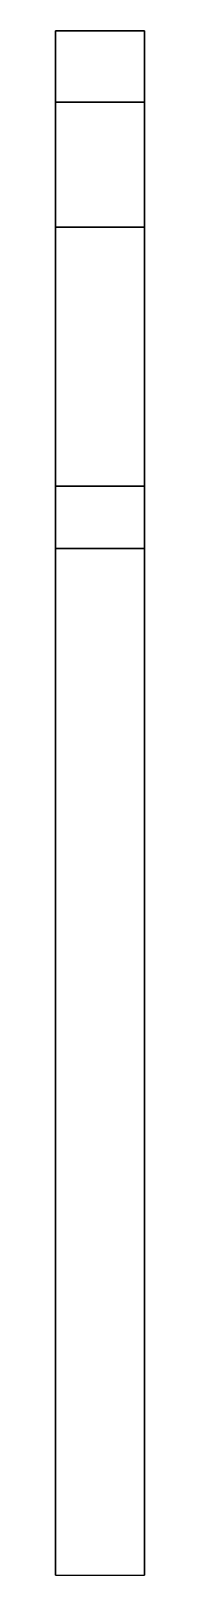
# Model space of a CAD drawing. Extents: x -0.05 to 0.05, y -0.22 to 1.51.
import ezdxf

# ---------------------------------------------------------------- set-up
doc = ezdxf.new("R2010")
doc.units = 0
doc.layers.add('SLEEVE', color=5, linetype='CONTINUOUS')

msp = doc.modelspace()

# ---------------------------------------------------------------- linework, layer by layer
at = {"layer": 'SLEEVE'}
for points in [[(-0.05, 1.51, 0.24), (-0.05, 1.43, 0.33), (0.05, 1.43, 0.33), (0.05, 1.51, 0.24)], [(-0.05, 1.51, 0.11), (-0.05, 1.43, 0.11), (-0.05, 1.43, 0.33), (-0.05, 1.51, 0.24)], [(0.05, 1.51, 0.24), (0.05, 1.51, 0.11), (-0.05, 1.51, 0.11), (-0.05, 1.51, 0.24)], [(0.05, 1.43, 0.33), (0.05, 1.43, 0.11), (0.05, 1.51, 0.11), (0.05, 1.51, 0.24)], [(-0.05, 1.43, 0.33), (-0.05, 1.29, 0.33), (0.05, 1.29, 0.33), (0.05, 1.43, 0.33)], [(-0.05, 1.43, 0.11), (-0.05, 1.29, 0.11), (-0.05, 1.29, 0.33), (-0.05, 1.43, 0.33)], [(0.05, 1.29, 0.33), (0.05, 1.29, 0.11), (0.05, 1.43, 0.11), (0.05, 1.43, 0.33)], [(-0.05, 1.29, 0.33), (-0.05, 1.29, 0.31), (0.05, 1.29, 0.31), (0.05, 1.29, 0.33)], [(-0.05, 1.29, 0.11), (-0.05, 1, 0.11), (-0.05, 1, 0.31), (-0.05, 1.29, 0.31)], [(-0.05, 1.29, 0.31), (-0.05, 1, 0.31), (0.05, 1, 0.31), (0.05, 1.29, 0.31)], [(0.05, 1, 0.31), (0.05, 1, 0.11), (0.05, 1.29, 0.11), (0.05, 1.29, 0.31)], [(-0.05, 1, 0.31), (-0.05, 0.93, 0.24), (0.05, 0.93, 0.24), (0.05, 1, 0.31)], [(-0.05, 1, 0.11), (-0.05, 0.93, 0.11), (-0.05, 0.93, 0.24), (-0.05, 1, 0.31)], [(0.05, 0.93, 0.24), (0.05, 0.93, 0.11), (0.05, 1, 0.11), (0.05, 1, 0.31)], [(-0.05, 0.93, 0.11), (-0.05, -0.22, 0.11), (-0.05, -0.22, 0.24), (-0.05, 0.93, 0.24)], [(-0.05, 0.93, 0.24), (-0.05, -0.22, 0.24), (0.05, -0.22, 0.24), (0.05, 0.93, 0.24)], [(0.05, -0.22, 0.24), (0.05, -0.22, 0.11), (0.05, 0.93, 0.11), (0.05, 0.93, 0.24)]]:
    msp.add_3dface(points, dxfattribs=at)

doc.saveas('drawing.dxf')
